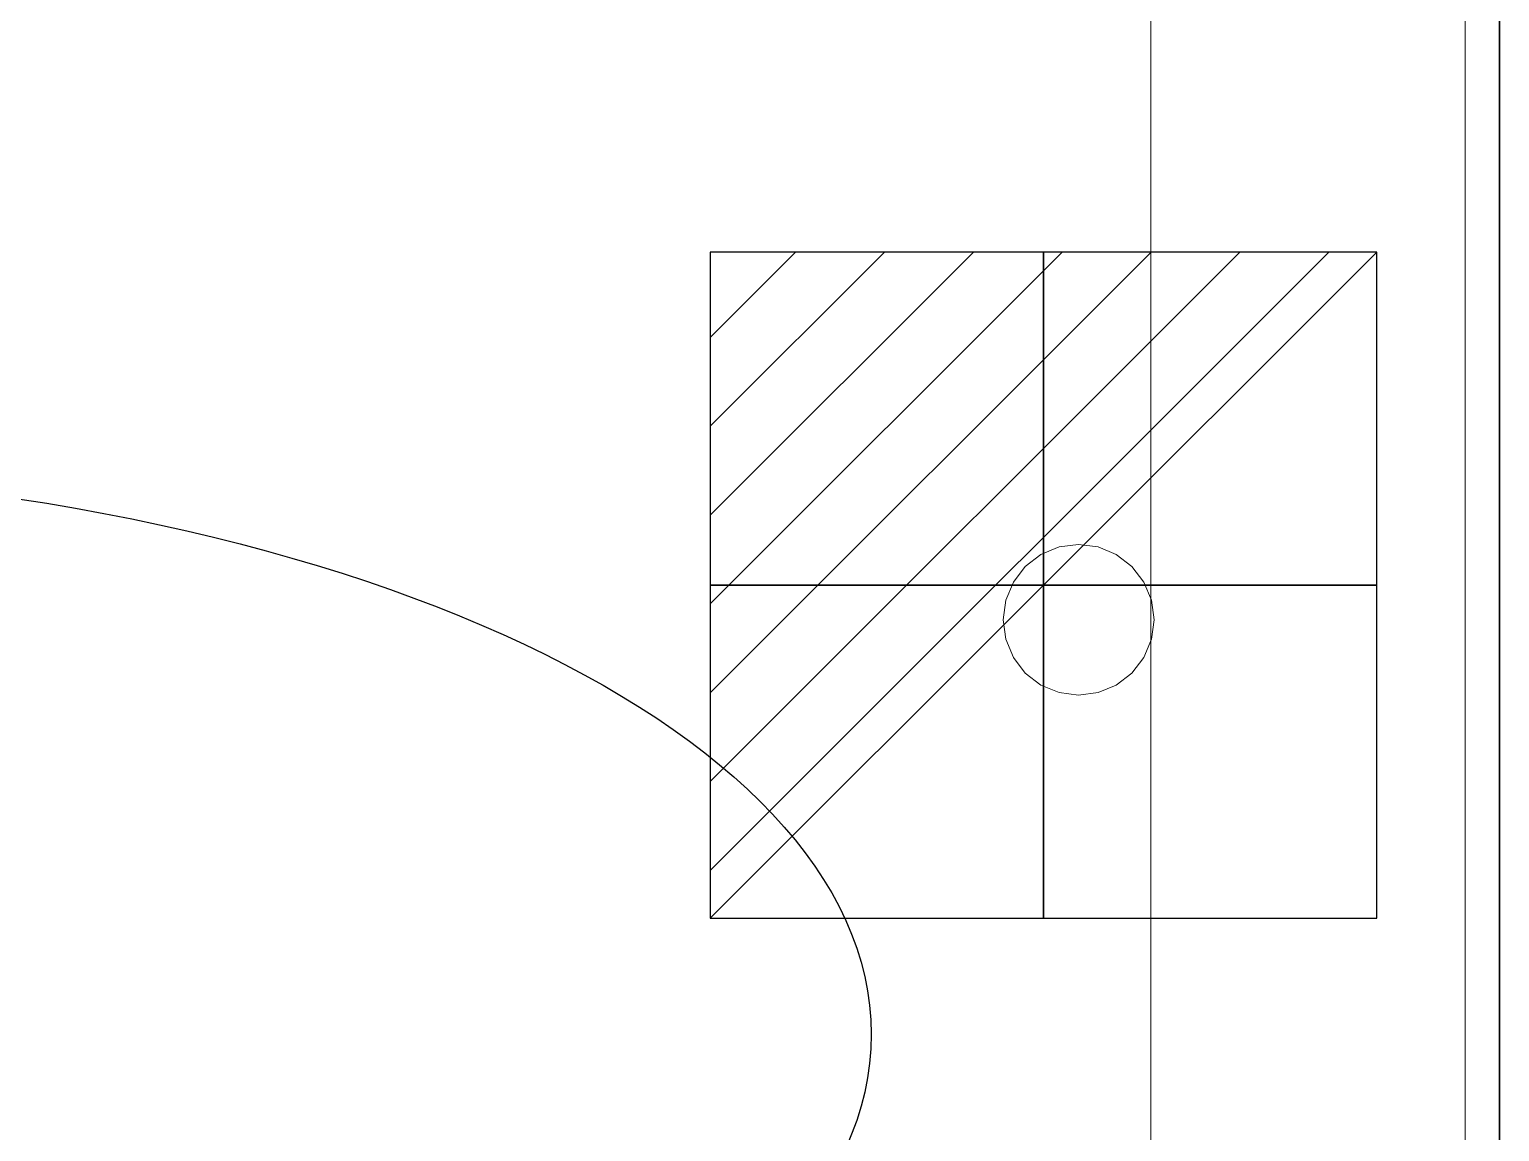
# Model space of a CAD drawing. Header units: millimetres. Extents: x -1 to 1201, y -701 to 1.
# Drawn here: x 966 to 1200, y -525.5 to -350 of the extents above; entities that cross this region are included whole.
import ezdxf

# ---------------------------------------------------------------- set-up
doc = ezdxf.new("R2010")
doc.units = ezdxf.units.MM
for name, color, linetype in [('IQ_200_2D', 1, 'Continuous'), ('IQ_200_3D', 1, 'Continuous'), ('IQ_204_2D', 7, 'Continuous'), ('IQ_204_3D', 7, 'Continuous'), ('IQ_CON_ELECTRICITY_INT', 7, 'Continuous')]:
    doc.layers.add(name, color=color, linetype=linetype)

# ---------------------------------------------------------------- blocks, each defined once
blk = doc.blocks.new('*X2')
at = {"color": 0}
for p, q in [((286.774344, 2204.447934), (296.618251, 2214.291842)), ((286.774344, 2205.862148), (295.204037, 2214.291842)), ((286.774344, 2207.276361), (293.789824, 2214.291842)), ((286.774344, 2208.690575), (292.37561, 2214.291842)), ((286.774344, 2210.104788), (290.961397, 2214.291842)), ((286.774344, 2211.519002), (289.547183, 2214.291842)), ((286.774344, 2212.933216), (288.13297, 2214.291842))]:
    blk.add_line(p, q, dxfattribs=at)
blk = doc.blocks.new('ELECTRICITY')
for p, q in [((2.1213, 2.1213), (-2.1213, 2.1213)), ((-2.1213, 2.1213), (-2.1213, -2.1213)), ((-2.1213, -2.1213), (2.1213, 2.1213)), ((2.1213, -2.1213), (2.1213, 2.1213)), ((-2.1213, -2.1213), (2.1213, -2.1213))]:
    blk.add_line(p, q)
at = {"extrusion": (-1, 0, 0)}
for p, q in [((0, -2.1213, 2.1213), (0, 2.1213, 2.1213)), ((0, 2.1213, -2.1213), (0, -2.1213, -2.1213)), ((0, 2.1213, 2.1213), (0, 2.1213, -2.1213)), ((0, 2.1213, -2.1213), (0, -2.1213, 2.1213)), ((0, -2.1213, -2.1213), (0, -2.1213, 2.1213))]:
    blk.add_line(p, q, dxfattribs=at)
at = {"extrusion": (0, -1, 0)}
for p, q in [((2.1213, 0, 2.1213), (-2.1213, 0, 2.1213)), ((-2.1213, 0, -2.1213), (2.1213, 0, -2.1213)), ((-2.1213, 0, 2.1213), (-2.1213, 0, -2.1213)), ((-2.1213, 0, -2.1213), (2.1213, 0, 2.1213)), ((2.1213, 0, -2.1213), (2.1213, 0, 2.1213))]:
    blk.add_line(p, q, dxfattribs=at)
at = {"xscale": 0.4000000000000909, "yscale": 0.4000000000000909, "zscale": 0.4000000000000909}
blk.add_blockref('*X2', (-116.8311, -883.5954), dxfattribs=at)
at = {"extrusion": (-1, 0, 0), "xscale": 0.3999999999999773, "yscale": 0.3999999999999773, "zscale": 0.3999999999999773}
blk.add_blockref('*X2', (-116.8311, -883.5954), dxfattribs=at)
at = {"extrusion": (0, -1, 0), "xscale": 0.4000000000000909, "yscale": 0.4000000000000909, "zscale": 0.4000000000000909}
blk.add_blockref('*X2', (-116.8311, -883.5954), dxfattribs=at)

msp = doc.modelspace()

# ---------------------------------------------------------------- linework, layer by layer
at = {"layer": 'IQ_200_2D'}
msp.add_line((1200, 0), (1200, -700), dxfattribs=at)
at = {"layer": 'IQ_200_3D', "lineweight": 9, "invisible_edges": 15}
for points in [[(1145, -444, 150), (1139, -433.61, 150), (1124.51, -435.51, 150), (1121, -444, 150)], [(1139, -433.61, 130.13), (1144.59, -440.89, 130.13), (1121, -444, 130.13), (1124.51, -435.51, 130.13)], [(1143.39, -450, 150), (1121, -444, 150), (1122.61, -450, 150), (1129.89, -455.59, 150)], [(1122.61, -450, 130.13), (1143.39, -450, 130.13), (1129.89, -455.59, 130.13)]]:
    msp.add_3dface(points, dxfattribs=at)
at = {"layer": 'IQ_204_2D'}
msp.add_ellipse((900, -510), major_axis=(200, 0), ratio=0.45, dxfattribs=at)
at = {"layer": 'IQ_204_3D', "invisible_edges": 15}
for points in [[(1133.5, -428.11, 130.13), (1139.09, -435.39, 130.13), (1115.5, -438.5, 130.13), (1119.01, -430.01, 130.13)], [(1139.5, -438.5, 150), (1133.5, -428.11, 150), (1119.01, -430.01, 150), (1115.5, -438.5, 150)], [(1137.89, -444.5, 150), (1115.5, -438.5, 150), (1117.11, -444.5, 150), (1124.39, -450.09, 150)], [(1117.11, -444.5, 130.13), (1137.89, -444.5, 130.13), (1124.39, -450.09, 130.13)]]:
    msp.add_3dface(points, dxfattribs=at)
at = {"layer": 'IQ_204_3D', "lineweight": 9}
for points, invisible_edges in [([(1129.89, -432.41, 150), (1127, -433.61, 150), (1124.51, -435.51, 150), (1139, -433.61, 150)], 12), ([(1124.51, -435.51, 130.13), (1127, -433.61, 130.13), (1129.89, -432.41, 130.13), (1139, -433.61, 130.13)], 12), ([(1129.89, -432.41, 130.13), (1127, -433.61, 130.13), (1127, -433.61, 150), (1129.89, -432.41, 150)], 10), ([(1129.89, -432.41, 150), (1139, -433.61, 150), (1136.11, -432.41, 150), (1133, -432, 150)], 1), ([(1129.89, -432.41, 130.13), (1133, -432, 130.13), (1136.11, -432.41, 130.13), (1139, -433.61, 130.13)], 8), ([(1133, -432, 130.13), (1129.89, -432.41, 130.13), (1129.89, -432.41, 150), (1133, -432, 150)], 10), ([(1133, -432, 150), (1136.11, -432.41, 150), (1136.11, -432.41, 130.13), (1133, -432, 130.13)], 10), ([(1139, -433.61, 130.13), (1136.11, -432.41, 130.13), (1136.11, -432.41, 150), (1139, -433.61, 150)], 10), ([(1127, -433.61, 130.13), (1124.51, -435.51, 130.13), (1124.51, -435.51, 150), (1127, -433.61, 150)], 10), ([(1139, -433.61, 150), (1144.59, -440.89, 150), (1143.39, -438, 150), (1141.49, -435.51, 150)], 1), ([(1145, -444, 150), (1144.59, -440.89, 150), (1139, -433.61, 150)], 14), ([(1143.39, -438, 130.13), (1144.59, -440.89, 130.13), (1139, -433.61, 130.13), (1141.49, -435.51, 130.13)], 2), ([(1141.49, -435.51, 130.13), (1139, -433.61, 130.13), (1139, -433.61, 150), (1141.49, -435.51, 150)], 10), ([(1124.51, -435.51, 150), (1122.61, -438, 150), (1121.41, -440.89, 150), (1121, -444, 150)], 8), ([(1121.41, -440.89, 130.13), (1122.61, -438, 130.13), (1124.51, -435.51, 130.13), (1121, -444, 130.13)], 4), ([(1124.51, -435.51, 130.13), (1122.61, -438, 130.13), (1122.61, -438, 150), (1124.51, -435.51, 150)], 10), ([(1143.39, -438, 130.13), (1141.49, -435.51, 130.13), (1141.49, -435.51, 150), (1143.39, -438, 150)], 10), ([(1122.61, -438, 130.13), (1121.41, -440.89, 130.13), (1121.41, -440.89, 150), (1122.61, -438, 150)], 10), ([(1144.59, -440.89, 130.13), (1143.39, -438, 130.13), (1143.39, -438, 150), (1144.59, -440.89, 150)], 10), ([(1121, -444, 130.13), (1144.59, -440.89, 130.13), (1145, -444, 130.13), (1143.39, -450, 130.13)], 13), ([(1121, -444, 150), (1121.41, -440.89, 150), (1121.41, -440.89, 130.13), (1121, -444, 130.13)], 2), ([(1145, -444, 130.13), (1144.59, -440.89, 130.13), (1144.59, -440.89, 150), (1145, -444, 150)], 2), ([(1143.39, -450, 150), (1144.59, -447.11, 150), (1145, -444, 150), (1121, -444, 150)], 12), ([(1122.61, -450, 150), (1121, -444, 150), (1121.41, -447.11, 150)], 1), ([(1121, -444, 130.13), (1143.39, -450, 130.13), (1122.61, -450, 130.13), (1121.41, -447.11, 130.13)], 3), ([(1121, -444, 130.13), (1121.41, -447.11, 130.13), (1121.41, -447.11, 150), (1121, -444, 150)], 2), ([(1145, -444, 130.13), (1144.59, -447.11, 130.13), (1143.39, -450, 130.13)], 12), ([(1145, -444, 150), (1144.59, -447.11, 150), (1144.59, -447.11, 130.13), (1145, -444, 130.13)], 2), ([(1121.41, -447.11, 130.13), (1122.61, -450, 130.13), (1122.61, -450, 150), (1121.41, -447.11, 150)], 10), ([(1143.39, -450, 130.13), (1144.59, -447.11, 130.13), (1144.59, -447.11, 150), (1143.39, -450, 150)], 10), ([(1124.51, -452.49, 150), (1127, -454.39, 150), (1129.89, -455.59, 150), (1122.61, -450, 150)], 4), ([(1124.51, -452.49, 130.13), (1122.61, -450, 130.13), (1129.89, -455.59, 130.13), (1127, -454.39, 130.13)], 2), ([(1122.61, -450, 130.13), (1124.51, -452.49, 130.13), (1124.51, -452.49, 150), (1122.61, -450, 150)], 10), ([(1139, -454.39, 150), (1141.49, -452.49, 150), (1143.39, -450, 150), (1129.89, -455.59, 150)], 12), ([(1139, -454.39, 130.13), (1129.89, -455.59, 130.13), (1143.39, -450, 130.13), (1141.49, -452.49, 130.13)], 3), ([(1141.49, -452.49, 130.13), (1143.39, -450, 130.13), (1143.39, -450, 150), (1141.49, -452.49, 150)], 10), ([(1124.51, -452.49, 130.13), (1127, -454.39, 130.13), (1127, -454.39, 150), (1124.51, -452.49, 150)], 10), ([(1139, -454.39, 130.13), (1141.49, -452.49, 130.13), (1141.49, -452.49, 150), (1139, -454.39, 150)], 10), ([(1127, -454.39, 130.13), (1129.89, -455.59, 130.13), (1129.89, -455.59, 150), (1127, -454.39, 150)], 10), ([(1133, -456, 150), (1136.11, -455.59, 150), (1139, -454.39, 150), (1129.89, -455.59, 150)], 4), ([(1139, -454.39, 130.13), (1136.11, -455.59, 130.13), (1133, -456, 130.13), (1129.89, -455.59, 130.13)], 8), ([(1133, -456, 150), (1129.89, -455.59, 150), (1129.89, -455.59, 130.13), (1133, -456, 130.13)], 10), ([(1133, -456, 130.13), (1136.11, -455.59, 130.13), (1136.11, -455.59, 150), (1133, -456, 150)], 10), ([(1136.11, -455.59, 130.13), (1139, -454.39, 130.13), (1139, -454.39, 150), (1136.11, -455.59, 150)], 10)]:
    msp.add_3dface(points, dxfattribs=dict(at, invisible_edges=invisible_edges))

# ---------------------------------------------------------------- block references
at = {"layer": 'IQ_CON_ELECTRICITY_INT', "xscale": 25, "yscale": 25, "zscale": 25}
msp.add_blockref('ELECTRICITY', (1127.41, -438.5), dxfattribs=at)

# ---------------------------------------------------------------- meshes
at = {"layer": 'IQ_200_3D'}
mesh = msp.add_polyface(dxfattribs=at)
corners = [(1200, -700, 850), (0, -700, 850), (0, 0, 850), (1200, 0, 850)]
mesh.append_faces([[corners[k] for k in face] for face in [(0, 1, 2, 3)]])
mesh = msp.add_polyface(dxfattribs=at)
corners = [(1200, -700, 850), (1200, 0, 850), (1200, 0, 1000), (1200, -13, 1000), (1200, -13, 910), (1200, -13.34, 907.41), (1200, -14.34, 905), (1200, -15.93, 902.93), (1200, -18, 901.34), (1200, -20.41, 900.34), (1200, -23, 900), (1200, -700, 900)]
mesh.append_faces([[corners[k] for k in face] for face in [(8, 1, 7)]], dxfattribs={"vtx0": -1, "vtx1": -1})
mesh.append_faces([[corners[k] for k in face] for face in [(1, 9, 10)]], dxfattribs={"vtx0": -1, "vtx2": -1})
mesh.append_faces([[corners[k] for k in face] for face in [(6, 7, 1), (5, 6, 1), (4, 5, 1), (8, 9, 1)]], dxfattribs={"vtx1": -1, "vtx2": -1})
mesh.append_faces([[corners[k] for k in face] for face in [(2, 3, 4, 1)]], dxfattribs={"vtx2": -1})
mesh.append_faces([[corners[k] for k in face] for face in [(10, 11, 0, 1)]], dxfattribs={"vtx3": -1})
at = {"layer": 'IQ_200_3D', "lineweight": 9}
mesh = msp.add_polyface(dxfattribs=at)
corners = [(1194.5, -5.5, 850), (5.5, -5.5, 850), (5.5, -694.5, 850), (55.5, -694.5, 850), (55.5, -55.5, 850), (1144.5, -55.5, 850), (1144.5, -694.5, 850), (1194.5, -694.5, 850)]
mesh.append_faces([[corners[k] for k in face] for face in [(4, 1, 2, 3)]], dxfattribs={"vtx0": -1})
mesh.append_faces([[corners[k] for k in face] for face in [(7, 0, 5, 6)]], dxfattribs={"vtx1": -1})
mesh.append_faces([[corners[k] for k in face] for face in [(4, 5, 0, 1)]], dxfattribs={"vtx1": -1, "vtx3": -1})
mesh = msp.add_polyface(dxfattribs=at)
corners = [(1194.5, -694.5, 150), (5.5, -694.5, 150), (5.5, -5.5, 150), (1194.5, -5.5, 150)]
mesh.append_faces([[corners[k] for k in face] for face in [(0, 1, 2, 3)]])
mesh = msp.add_polyface(dxfattribs=at)
corners = [(1194.5, -694.5, 850), (1194.5, -694.5, 150), (1194.5, -5.5, 150), (1194.5, -5.5, 850)]
mesh.append_faces([[corners[k] for k in face] for face in [(0, 1, 2, 3)]])
at = {"layer": 'IQ_200_3D'}
mesh = msp.add_polyface(dxfattribs=at)
corners = [(1200, -700, 900), (1200, -23, 900), (0, -23, 900), (0, -700, 900)]
mesh.append_faces([[corners[k] for k in face] for face in [(0, 1, 2, 3)]])
at = {"layer": 'IQ_200_3D', "lineweight": 9}
mesh = msp.add_polyface(dxfattribs=at)
corners = [(55.5, -55.5, 200), (55.5, -694.5, 200), (1144.5, -694.5, 200), (1144.5, -55.5, 200)]
mesh.append_faces([[corners[k] for k in face] for face in [(0, 1, 2, 3)]])
mesh = msp.add_polyface(dxfattribs=at)
corners = [(1144.5, -55.5, 200), (1144.5, -694.5, 200), (1144.5, -694.5, 850), (1144.5, -55.5, 850)]
mesh.append_faces([[corners[k] for k in face] for face in [(0, 1, 2, 3)]])

doc.saveas('drawing.dxf')
